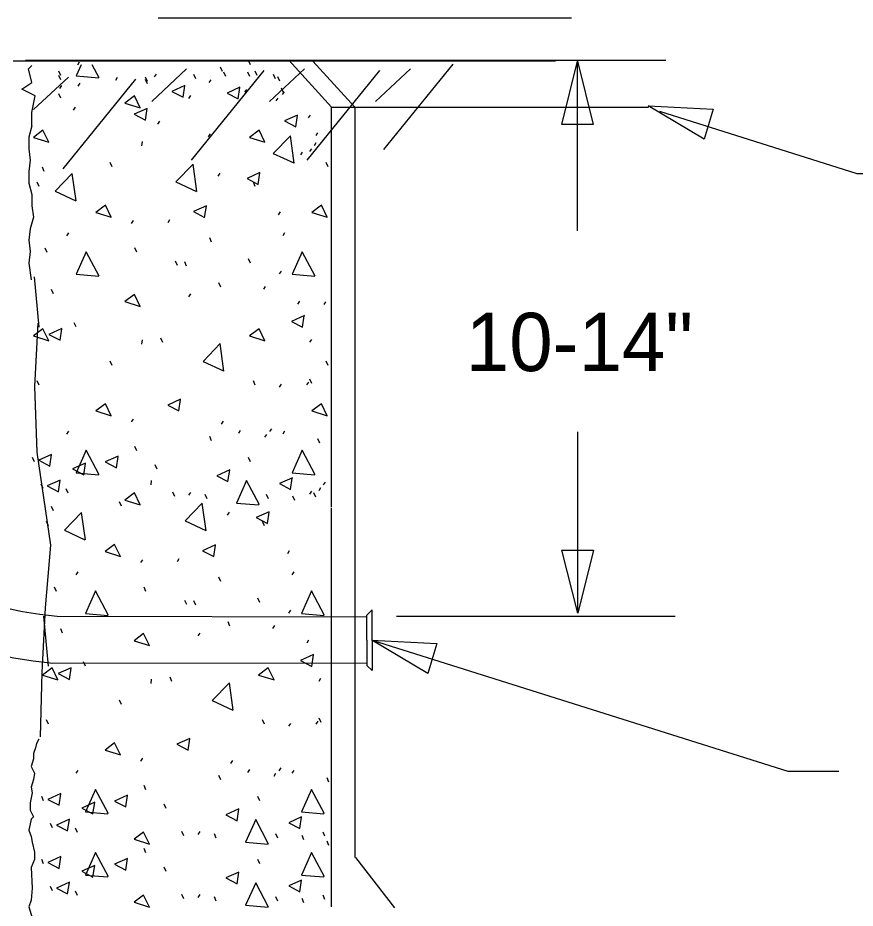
# Model space of a CAD drawing. Extents: x 1000 to 1039.6, y 995.1 to 1022.
# Drawn here: x 1021.248 to 1022.971, y 1014.529 to 1016.361 of the extents above; entities that cross this region are included whole.
import ezdxf

# ---------------------------------------------------------------- set-up
doc = ezdxf.new("R2010")
doc.units = 0
doc.layers.add('Working Level 1', color=7, linetype='Continuous')

msp = doc.modelspace()

# ---------------------------------------------------------------- linework, layer by layer
at = {"layer": 'Working Level 1'}
for p, q in [((1021.5368, 1016.3612), (1022.3873, 1016.3612)), ((1021.2385, 1016.2727), (1022.3544, 1016.2727)), ((1021.264, 1016.2738), (1021.8044, 1016.2738)), ((1021.3748, 1016.2699), (1021.3708, 1016.2639)), ((1021.727, 1016.2645), (1021.723, 1016.2734)), ((1021.8044, 1016.2738), (1022.5813, 1016.2738)), ((1021.8938, 1016.1775), (1021.806, 1016.2738)), ((1021.9415, 1016.1774), (1021.8551, 1016.2721)), ((1022.3998, 1015.9228), (1022.3998, 1016.2718)), ((1021.3368, 1016.2427), (1021.3328, 1016.2515)), ((1021.5237, 1016.1892), (1021.5955, 1016.256)), ((1021.7547, 1016.2526), (1021.6051, 1016.0679)), ((1021.6692, 1016.2505), (1021.6652, 1016.2594)), ((1021.6764, 1016.2403), (1021.6724, 1016.2492)), ((1021.7255, 1016.2403), (1021.7216, 1016.2492)), ((1021.7408, 1016.2427), (1021.7368, 1016.2515)), ((1021.7664, 1016.1892), (1021.8382, 1016.256)), ((1021.9924, 1016.2526), (1021.8429, 1016.0679)), ((1021.9842, 1016.1892), (1022.0562, 1016.256)), ((1022.1431, 1016.2658), (1022.0006, 1016.0899)), ((1021.2806, 1016.1725), (1021.3526, 1016.2393)), ((1021.3368, 1016.2333), (1021.3328, 1016.2422)), ((1021.4907, 1016.235), (1021.3412, 1016.0503)), ((1021.453, 1016.2383), (1021.4491, 1016.2324)), ((1021.5148, 1016.2251), (1021.5108, 1016.234)), ((1021.5152, 1016.2299), (1021.5113, 1016.2388)), ((1021.5326, 1016.2453), (1021.5287, 1016.2394)), ((1021.6143, 1016.2356), (1021.6103, 1016.2445)), ((1021.6451, 1016.2336), (1021.6411, 1016.2277)), ((1021.7782, 1016.2356), (1021.7743, 1016.2445)), ((1021.7876, 1016.2309), (1021.7836, 1016.2398)), ((1021.3383, 1016.2219), (1021.3343, 1016.216)), ((1021.3757, 1016.2266), (1021.3718, 1016.2207)), ((1021.7188, 1016.2137), (1021.7149, 1016.2078)), ((1021.7946, 1016.2075), (1021.7907, 1016.2164)), ((1021.3368, 1016.1958), (1021.3328, 1016.2047)), ((1021.6036, 1016.2013), (1021.5997, 1016.1954)), ((1021.7832, 1016.1961), (1021.7793, 1016.1902)), ((1021.7961, 1016.209), (1021.7922, 1016.2031)), ((1021.3664, 1016.1774), (1021.3624, 1016.1714)), ((1021.8924, 1016.1773), (1022.546, 1016.1773)), ((1021.8932, 1016.1762), (1021.8932, 1015.3548)), ((1021.9415, 1016.1774), (1021.9415, 1014.6331)), ((1021.85, 1016.161), (1021.846, 1016.155)), ((1021.5397, 1016.1481), (1021.5357, 1016.1422)), ((1021.6439, 1016.1223), (1021.6399, 1016.1164)), ((1021.8652, 1016.1246), (1021.8613, 1016.1187)), ((1021.5038, 1016.1066), (1021.5029, 1016.0977)), ((1021.8617, 1016.1036), (1021.8577, 1016.0976)), ((1021.8336, 1016.0848), (1021.8296, 1016.0789)), ((1021.8523, 1016.0918), (1021.8484, 1016.0859)), ((1021.3028, 1016.0447), (1021.2988, 1016.0535)), ((1021.4423, 1016.0542), (1021.4384, 1016.0631)), ((1021.8869, 1016.0542), (1021.8829, 1016.0631)), ((1021.6638, 1016.0415), (1021.6598, 1016.0355)), ((1021.2923, 1016.0138), (1021.2883, 1016.0227)), ((1021.7369, 1016.0138), (1021.7329, 1016.0227)), ((1021.7879, 1015.9618), (1021.784, 1015.9559)), ((1021.4856, 1015.9437), (1021.4816, 1015.9378)), ((1021.5607, 1015.9454), (1021.5568, 1015.9395)), ((1021.3527, 1015.9186), (1021.3487, 1015.9127)), ((1021.7972, 1015.9186), (1021.7933, 1015.9127)), ((1021.6471, 1015.8993), (1021.6431, 1015.9082)), ((1021.3087, 1015.8783), (1021.3047, 1015.8872)), ((1021.4931, 1015.8787), (1021.4891, 1015.8876)), ((1021.727, 1015.856), (1021.723, 1015.8649)), ((1021.5768, 1015.8513), (1021.5729, 1015.8602)), ((1021.5956, 1015.8502), (1021.5916, 1015.8591)), ((1021.7903, 1015.84), (1021.7863, 1015.834)), ((1021.6658, 1015.8068), (1021.6619, 1015.8157)), ((1021.3215, 1015.7928), (1021.3176, 1015.8017)), ((1021.6036, 1015.7928), (1021.5997, 1015.7869)), ((1021.7575, 1015.8083), (1021.7535, 1015.8024)), ((1021.8277, 1015.7779), (1021.8238, 1015.7719)), ((1021.8816, 1015.7767), (1021.8776, 1015.7708)), ((1021.3684, 1015.7248), (1021.3644, 1015.7337)), ((1021.5464, 1015.6932), (1021.5424, 1015.7021)), ((1021.8523, 1015.6994), (1021.8484, 1015.6934)), ((1021.5038, 1015.6981), (1021.5029, 1015.6892)), ((1021.4423, 1015.6457), (1021.4384, 1015.6546)), ((1021.8869, 1015.6457), (1021.8829, 1015.6546)), ((1021.2923, 1015.6053), (1021.2883, 1015.6142)), ((1021.7369, 1015.6053), (1021.7329, 1015.6142)), ((1021.8465, 1015.6115), (1021.8425, 1015.6056)), ((1021.8532, 1015.6088), (1021.8492, 1015.6177)), ((1021.7903, 1015.6068), (1021.7863, 1015.6009)), ((1021.4856, 1015.5352), (1021.4816, 1015.5293)), ((1021.6708, 1015.5307), (1021.6669, 1015.5247)), ((1021.7703, 1015.5154), (1021.7664, 1015.5095)), ((1021.3527, 1015.5101), (1021.3487, 1015.5042)), ((1021.6471, 1015.4908), (1021.6431, 1015.4997)), ((1021.7059, 1015.5119), (1021.702, 1015.506)), ((1021.7598, 1015.5037), (1021.7559, 1015.4978)), ((1021.7972, 1015.5101), (1021.7933, 1015.5042)), ((1022.4002, 1015.1355), (1022.4002, 1015.5093)), ((1021.4931, 1015.4702), (1021.4891, 1015.4791)), ((1021.8696, 1015.4858), (1021.8656, 1015.4947)), ((1021.2824, 1015.4475), (1021.2785, 1015.4564)), ((1021.727, 1015.4475), (1021.723, 1015.4564)), ((1021.5347, 1015.4319), (1021.5307, 1015.4408)), ((1021.5228, 1015.4086), (1021.5218, 1015.3997)), ((1021.8806, 1015.4056), (1021.8767, 1015.3996)), ((1021.3005, 1015.3921), (1021.2965, 1015.401)), ((1021.352, 1015.3827), (1021.348, 1015.3916)), ((1021.8713, 1015.3938), (1021.8673, 1015.3879)), ((1021.571, 1015.3757), (1021.567, 1015.3846)), ((1021.6036, 1015.3843), (1021.5997, 1015.3784)), ((1021.6377, 1015.371), (1021.6338, 1015.3799)), ((1021.7642, 1015.371), (1021.7602, 1015.3799)), ((1021.818, 1015.3675), (1021.8141, 1015.3764)), ((1021.8525, 1015.3868), (1021.8486, 1015.3809)), ((1021.8614, 1015.3745), (1021.8574, 1015.3834)), ((1021.3218, 1015.3467), (1021.3178, 1015.3555)), ((1021.4613, 1015.3562), (1021.4573, 1015.3651)), ((1021.8932, 1015.3528), (1021.8932, 1014.5315)), ((1021.6828, 1015.3435), (1021.6788, 1015.3375)), ((1021.3113, 1015.3158), (1021.3073, 1015.3247)), ((1021.7558, 1015.3158), (1021.7519, 1015.3247)), ((1021.8069, 1015.2638), (1021.8029, 1015.2579)), ((1021.5046, 1015.2457), (1021.5006, 1015.2398)), ((1021.5797, 1015.2474), (1021.5758, 1015.2415)), ((1021.3716, 1015.2206), (1021.3677, 1015.2147)), ((1021.666, 1015.2013), (1021.6621, 1015.2102)), ((1021.8162, 1015.2206), (1021.8123, 1015.2147)), ((1021.3276, 1015.1803), (1021.3237, 1015.1892)), ((1021.512, 1015.1807), (1021.5081, 1015.1896)), ((1021.5958, 1015.1533), (1021.5918, 1015.1622)), ((1021.6145, 1015.1522), (1021.6106, 1015.1611)), ((1021.746, 1015.158), (1021.742, 1015.1669)), ((1021.8092, 1015.142), (1021.8053, 1015.136)), ((1021.9662, 1015.132), (1021.9772, 1015.1424)), ((1021.9662, 1015.08), (1021.9662, 1015.132)), ((1021.9772, 1015.08), (1021.9772, 1015.1424)), ((1021.3291, 1015.1295), (1021.9662, 1015.1285)), ((1021.6848, 1015.1088), (1021.6808, 1015.1177)), ((1022.0274, 1015.1298), (1022.601, 1015.1298)), ((1021.3405, 1015.0948), (1021.3365, 1015.1037)), ((1021.6226, 1015.0948), (1021.6186, 1015.0889)), ((1021.7764, 1015.1103), (1021.7725, 1015.1044)), ((1021.8467, 1015.0799), (1021.8427, 1015.0739)), ((1021.9662, 1015.08), (1021.9662, 1015.028)), ((1021.9772, 1015.08), (1021.9772, 1015.0177)), ((1021.3138, 1015.0334), (1021.9662, 1015.0327)), ((1021.3873, 1015.0268), (1021.3834, 1015.0357)), ((1021.9662, 1015.028), (1021.9772, 1015.0177)), ((1021.9774, 1015.0266), (1021.9774, 1015.0266)), ((1021.5653, 1014.9952), (1021.5614, 1015.0041)), ((1021.5228, 1015.0001), (1021.5218, 1014.9912)), ((1021.8713, 1015.0014), (1021.8673, 1014.9954)), ((1021.4613, 1014.9477), (1021.4573, 1014.9566)), ((1021.3113, 1014.9073), (1021.3073, 1014.9162)), ((1021.7558, 1014.9073), (1021.7519, 1014.9162)), ((1021.8654, 1014.9135), (1021.8615, 1014.9076)), ((1021.8721, 1014.9108), (1021.8682, 1014.9197)), ((1021.8092, 1014.9088), (1021.8053, 1014.9029)), ((1021.5046, 1014.8372), (1021.5006, 1014.8313)), ((1021.6898, 1014.8327), (1021.6858, 1014.8267)), ((1021.3716, 1014.8121), (1021.3677, 1014.8062)), ((1021.666, 1014.7928), (1021.6621, 1014.8017)), ((1021.7249, 1014.8139), (1021.721, 1014.808)), ((1021.7788, 1014.8057), (1021.7748, 1014.7998)), ((1021.7893, 1014.8174), (1021.7854, 1014.8115)), ((1021.8162, 1014.8121), (1021.8123, 1014.8062)), ((1021.8885, 1014.7878), (1021.8846, 1014.7967)), ((1021.512, 1014.7722), (1021.5081, 1014.7811)), ((1021.3014, 1014.7495), (1021.2974, 1014.7584)), ((1021.746, 1014.7495), (1021.742, 1014.7584)), ((1021.5536, 1014.7339), (1021.5497, 1014.7428)), ((1021.3194, 1014.6941), (1021.3155, 1014.703)), ((1021.371, 1014.6847), (1021.367, 1014.6936)), ((1021.5899, 1014.6777), (1021.586, 1014.6866)), ((1021.6226, 1014.6863), (1021.6186, 1014.6804)), ((1021.6567, 1014.673), (1021.6527, 1014.6819)), ((1021.7831, 1014.673), (1021.7792, 1014.6819)), ((1021.837, 1014.6695), (1021.833, 1014.6784)), ((1021.8803, 1014.6765), (1021.8764, 1014.6854)), ((1021.8885, 1014.6579), (1021.8846, 1014.6668)), ((1021.512, 1014.6423), (1021.5081, 1014.6512)), ((1021.3014, 1014.6196), (1021.2974, 1014.6285)), ((1021.746, 1014.6196), (1021.742, 1014.6285)), ((1021.9429, 1014.6331), (1022.0233, 1014.529)), ((1021.5536, 1014.604), (1021.5497, 1014.6129)), ((1021.3194, 1014.5642), (1021.3155, 1014.5731)), ((1021.371, 1014.5548), (1021.367, 1014.5637)), ((1021.5899, 1014.5478), (1021.586, 1014.5567)), ((1021.6226, 1014.5565), (1021.6186, 1014.5505)), ((1021.6567, 1014.5431), (1021.6527, 1014.552)), ((1021.7831, 1014.5431), (1021.7792, 1014.552)), ((1021.837, 1014.5396), (1021.833, 1014.5485)), ((1021.8803, 1014.5466), (1021.8764, 1014.5555))]:
    msp.add_line(p, q, dxfattribs=at)
for points in [[(1022.3673, 1016.1418), (1022.3998, 1016.2718), (1022.4323, 1016.1418)], [(1022.6603, 1016.1111), (1022.5452, 1016.1797), (1022.6791, 1016.1733)], [(1022.4327, 1015.2655), (1022.4002, 1015.1355), (1022.3677, 1015.2655)], [(1022.0917, 1015.0114), (1021.9767, 1015.0801), (1022.1105, 1015.0736)]]:
    msp.add_lwpolyline(points, close=True, dxfattribs=at)
for points in [[(1021.2774, 1016.1386), (1021.2774, 1016.1662), (1021.2843, 1016.2006), (1021.2567, 1016.2144), (1021.2774, 1016.2283), (1021.2705, 1016.2558), (1021.2774, 1016.2628)], [(1021.3785, 1016.2647), (1021.3683, 1016.2418), (1021.4147, 1016.2378)], [(1021.4157, 1016.2378), (1021.4014, 1016.2647)], [(1021.5919, 1016.2217), (1021.5653, 1016.2097), (1021.5883, 1016.1976), (1021.5918, 1016.2212)], [(1021.7054, 1016.2182), (1021.6789, 1016.2062), (1021.7019, 1016.1941), (1021.7054, 1016.2177)], [(1021.5, 1016.1756), (1021.4881, 1016.2003), (1021.4684, 1016.1855), (1021.5, 1016.1756)], [(1021.5146, 1016.1748), (1021.488, 1016.1628), (1021.511, 1016.1508), (1021.5145, 1016.1743)], [(1021.8237, 1016.1608), (1021.7971, 1016.1488), (1021.8202, 1016.1367), (1021.8237, 1016.1603)], [(1022.5683, 1016.1687), (1022.9747, 1016.0408), (1023.1883, 1016.0408)], [(1021.2774, 1016.1386), (1021.2706, 1016.1152), (1021.2706, 1016.0916), (1021.274, 1016.0681), (1021.2706, 1016.0446), (1021.2706, 1016.021), (1021.2774, 1015.9976), (1021.2774, 1015.974), (1021.2808, 1015.9505), (1021.274, 1015.9269), (1021.2706, 1015.9034), (1021.274, 1015.8799), (1021.2706, 1015.8565), (1021.2756, 1015.822)], [(1021.3118, 1016.1051), (1021.3, 1016.1298), (1021.2802, 1016.115), (1021.3118, 1016.1051)], [(1021.7564, 1016.1051), (1021.7446, 1016.1298), (1021.7248, 1016.115), (1021.7564, 1016.1051)], [(1021.8169, 1016.0621), (1021.8091, 1016.1185), (1021.7737, 1016.082), (1021.816, 1016.0624)], [(1021.6168, 1016.0036), (1021.609, 1016.06), (1021.5736, 1016.0235), (1021.6159, 1016.0039)], [(1021.3682, 1015.9844), (1021.3604, 1016.0408), (1021.3251, 1016.0043), (1021.3673, 1015.9848)], [(1021.7464, 1016.0425), (1021.7199, 1016.0305), (1021.7429, 1016.0184), (1021.7464, 1016.042)], [(1021.4403, 1015.9506), (1021.4285, 1015.9753), (1021.4087, 1015.9605), (1021.4403, 1015.9506)], [(1021.6363, 1015.9742), (1021.6097, 1015.9622), (1021.6327, 1015.9502), (1021.6362, 1015.9737)], [(1021.8849, 1015.9506), (1021.8731, 1015.9753), (1021.8533, 1015.9605), (1021.8849, 1015.9506)], [(1021.4157, 1015.8293), (1021.389, 1015.8797), (1021.3683, 1015.8333), (1021.4147, 1015.8293)], [(1021.8602, 1015.8293), (1021.8336, 1015.8797), (1021.8129, 1015.8333), (1021.8593, 1015.8293)], [(1021.2821, 1015.8279), (1021.2916, 1015.7246)], [(1021.5, 1015.7671), (1021.4881, 1015.7918), (1021.4684, 1015.777), (1021.5, 1015.7671)], [(1021.8378, 1015.7484), (1021.8112, 1015.7364), (1021.8342, 1015.7243), (1021.8377, 1015.7479)], [(1021.3118, 1015.6966), (1021.3, 1015.7213), (1021.2802, 1015.7065), (1021.3118, 1015.6966)], [(1021.2893, 1015.7325), (1021.2827, 1015.6023), (1021.2877, 1015.467), (1021.3157, 1015.2757), (1021.3042, 1015.1471), (1021.2976, 1015.0135), (1021.2943, 1014.8816)], [(1021.3389, 1015.7214), (1021.3123, 1015.7094), (1021.3354, 1015.6974), (1021.3389, 1015.7209)], [(1021.7564, 1015.6966), (1021.7446, 1015.7213), (1021.7248, 1015.7065), (1021.7564, 1015.6966)], [(1021.6725, 1015.6341), (1021.6647, 1015.6905), (1021.6294, 1015.654), (1021.6716, 1015.6344)], [(1021.5831, 1015.576), (1021.5566, 1015.564), (1021.5796, 1015.552), (1021.5831, 1015.5755)], [(1021.4403, 1015.5421), (1021.4285, 1015.5668), (1021.4087, 1015.552), (1021.4403, 1015.5421)], [(1021.8849, 1015.5421), (1021.8731, 1015.5668), (1021.8533, 1015.552), (1021.8849, 1015.5421)], [(1021.3178, 1015.4625), (1021.2913, 1015.4505), (1021.3143, 1015.4384), (1021.3178, 1015.462)], [(1021.4157, 1015.4208), (1021.389, 1015.4712), (1021.3683, 1015.4248), (1021.4147, 1015.4208)], [(1021.8602, 1015.4208), (1021.8336, 1015.4712), (1021.8129, 1015.4248), (1021.8593, 1015.4208)], [(1021.3875, 1015.4446), (1021.3609, 1015.4326), (1021.384, 1015.4205), (1021.3875, 1015.4441)], [(1021.4549, 1015.459), (1021.4283, 1015.447), (1021.4513, 1015.4349), (1021.4548, 1015.4585)], [(1021.6842, 1015.4308), (1021.6576, 1015.4188), (1021.6807, 1015.4067), (1021.6842, 1015.4303)], [(1021.3354, 1015.4098), (1021.3088, 1015.3978), (1021.3319, 1015.3857), (1021.3354, 1015.4093)], [(1021.7454, 1015.3585), (1021.7187, 1015.4088), (1021.698, 1015.3624), (1021.7444, 1015.3585)], [(1021.8132, 1015.4145), (1021.7866, 1015.4025), (1021.8096, 1015.3904), (1021.8131, 1015.414)], [(1021.5, 1015.3587), (1021.4881, 1015.3833), (1021.4684, 1015.3685), (1021.5, 1015.3587)], [(1021.6358, 1015.3056), (1021.6279, 1015.362), (1021.5926, 1015.3255), (1021.6348, 1015.3059)], [(1021.3872, 1015.2864), (1021.3794, 1015.3428), (1021.344, 1015.3063), (1021.3863, 1015.2868)], [(1021.7654, 1015.3445), (1021.7388, 1015.3325), (1021.7619, 1015.3204), (1021.7654, 1015.344)], [(1021.4593, 1015.2526), (1021.4474, 1015.2773), (1021.4277, 1015.2625), (1021.4593, 1015.2526)], [(1021.6552, 1015.2762), (1021.6286, 1015.2642), (1021.6517, 1015.2522), (1021.6552, 1015.2757)], [(1021.4346, 1015.1313), (1021.408, 1015.1817), (1021.3872, 1015.1353), (1021.4336, 1015.1313)], [(1021.8792, 1015.1313), (1021.8526, 1015.1817), (1021.8318, 1015.1353), (1021.8782, 1015.1313)], [(1021.3011, 1015.1299), (1021.3106, 1015.0266)], [(1021.5189, 1015.0692), (1021.5071, 1015.0938), (1021.4874, 1015.079), (1021.5189, 1015.0692)], [(1021.9772, 1015.08), (1022.8329, 1014.8106), (1022.9377, 1014.8106)], [(1021.8567, 1015.0504), (1021.8302, 1015.0384), (1021.8532, 1015.0263), (1021.8567, 1015.0499)], [(1021.3308, 1014.9986), (1021.319, 1015.0233), (1021.2992, 1015.0085), (1021.3308, 1014.9986)], [(1021.3579, 1015.0234), (1021.3313, 1015.0114), (1021.3544, 1014.9994), (1021.3579, 1015.0229)], [(1021.7754, 1014.9986), (1021.7635, 1015.0233), (1021.7438, 1015.0085), (1021.7754, 1014.9986)], [(1021.6915, 1014.9361), (1021.6837, 1014.9925), (1021.6483, 1014.956), (1021.6906, 1014.9364)], [(1021.2916, 1014.8762), (1021.2869, 1014.8677), (1021.2848, 1014.8586), (1021.2802, 1014.8473), (1021.2802, 1014.836), (1021.2757, 1014.8203), (1021.2825, 1014.8068), (1021.2802, 1014.7932), (1021.2757, 1014.7774), (1021.2779, 1014.7662), (1021.2735, 1014.7457), (1021.2735, 1014.7301), (1021.2802, 1014.7165), (1021.2757, 1014.7119), (1021.2712, 1014.6893), (1021.2757, 1014.6759), (1021.2779, 1014.6646), (1021.2825, 1014.6441), (1021.2825, 1014.6285), (1021.2757, 1014.6126), (1021.2779, 1014.5697), (1021.2757, 1014.5449), (1021.2712, 1014.5313), (1021.2779, 1014.5088)], [(1021.6021, 1014.878), (1021.5755, 1014.866), (1021.5986, 1014.854), (1021.6021, 1014.8775)], [(1021.4593, 1014.8441), (1021.4474, 1014.8688), (1021.4277, 1014.854), (1021.4593, 1014.8441)], [(1021.3368, 1014.7645), (1021.3102, 1014.7525), (1021.3333, 1014.7404), (1021.3368, 1014.764)], [(1021.4346, 1014.7228), (1021.408, 1014.7732), (1021.3872, 1014.7268), (1021.4336, 1014.7228)], [(1021.8792, 1014.7228), (1021.8526, 1014.7732), (1021.8318, 1014.7268), (1021.8782, 1014.7228)], [(1021.4065, 1014.7466), (1021.3799, 1014.7346), (1021.4029, 1014.7225), (1021.4064, 1014.7461)], [(1021.4738, 1014.761), (1021.4472, 1014.749), (1021.4703, 1014.7369), (1021.4738, 1014.7605)], [(1021.7032, 1014.7328), (1021.6766, 1014.7208), (1021.6996, 1014.7087), (1021.7032, 1014.7323)], [(1021.3544, 1014.7118), (1021.3278, 1014.6998), (1021.3508, 1014.6877), (1021.3543, 1014.7113)], [(1021.7644, 1014.6605), (1021.7377, 1014.7108), (1021.717, 1014.6644), (1021.7634, 1014.6605)], [(1021.8321, 1014.7165), (1021.8056, 1014.7045), (1021.8286, 1014.6924), (1021.8321, 1014.716)], [(1021.5189, 1014.6607), (1021.5071, 1014.6853), (1021.4874, 1014.6705), (1021.5189, 1014.6607)], [(1021.4346, 1014.593), (1021.408, 1014.6433), (1021.3872, 1014.5969), (1021.4336, 1014.593)], [(1021.8792, 1014.593), (1021.8526, 1014.6433), (1021.8318, 1014.5969), (1021.8782, 1014.593)], [(1021.3368, 1014.6347), (1021.3102, 1014.6227), (1021.3333, 1014.6106), (1021.3368, 1014.6342)], [(1021.4738, 1014.6311), (1021.4472, 1014.6191), (1021.4703, 1014.6071), (1021.4738, 1014.6306)], [(1021.4065, 1014.6168), (1021.3799, 1014.6048), (1021.4029, 1014.5927), (1021.4064, 1014.6163)], [(1021.7032, 1014.603), (1021.6766, 1014.591), (1021.6996, 1014.5789), (1021.7032, 1014.6025)], [(1021.3544, 1014.5819), (1021.3278, 1014.5699), (1021.3508, 1014.5579), (1021.3543, 1014.5814)], [(1021.7644, 1014.5306), (1021.7377, 1014.581), (1021.717, 1014.5346), (1021.7634, 1014.5306)], [(1021.8321, 1014.5866), (1021.8056, 1014.5746), (1021.8286, 1014.5625), (1021.8321, 1014.5861)], [(1021.5189, 1014.5308), (1021.5071, 1014.5555), (1021.4874, 1014.5407), (1021.5189, 1014.5308)]]:
    msp.add_lwpolyline(points, dxfattribs=at)
for radius in [0.8824, 0.7856]:
    msp.add_arc((1021.4004, 1015.9119), radius, 183.8415, 264.7883, dxfattribs=at)

# ---------------------------------------------------------------- texts
msp.add_text('10-14"', height=0.12, dxfattribs=at).set_placement((1022.1702, 1015.634))

doc.saveas('drawing.dxf')
